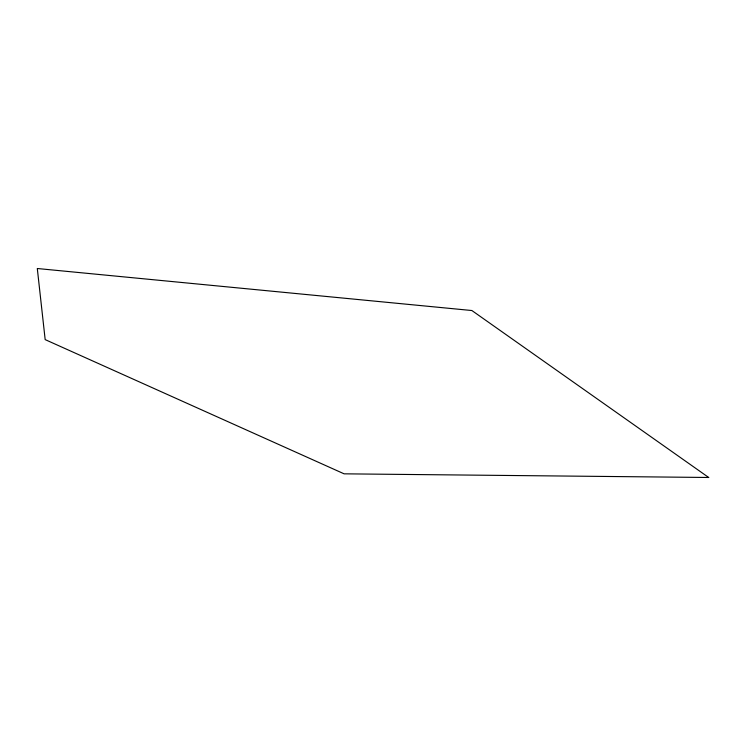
<?xml version="1.0" encoding="UTF-8"?>
<svg xmlns="http://www.w3.org/2000/svg" width="746" height="746" viewBox="0 0 746 746"><rect width="100%" height="100%" fill="white"/><g stroke="black" fill="none" stroke-linecap="round" stroke-linejoin="round"><path stroke-width="1.12" d="M708.7 477.487L344.111 473.831L45.17 339.616L37.3 268.513L471.882 310.532L708.7 477.487"/></g></svg>
